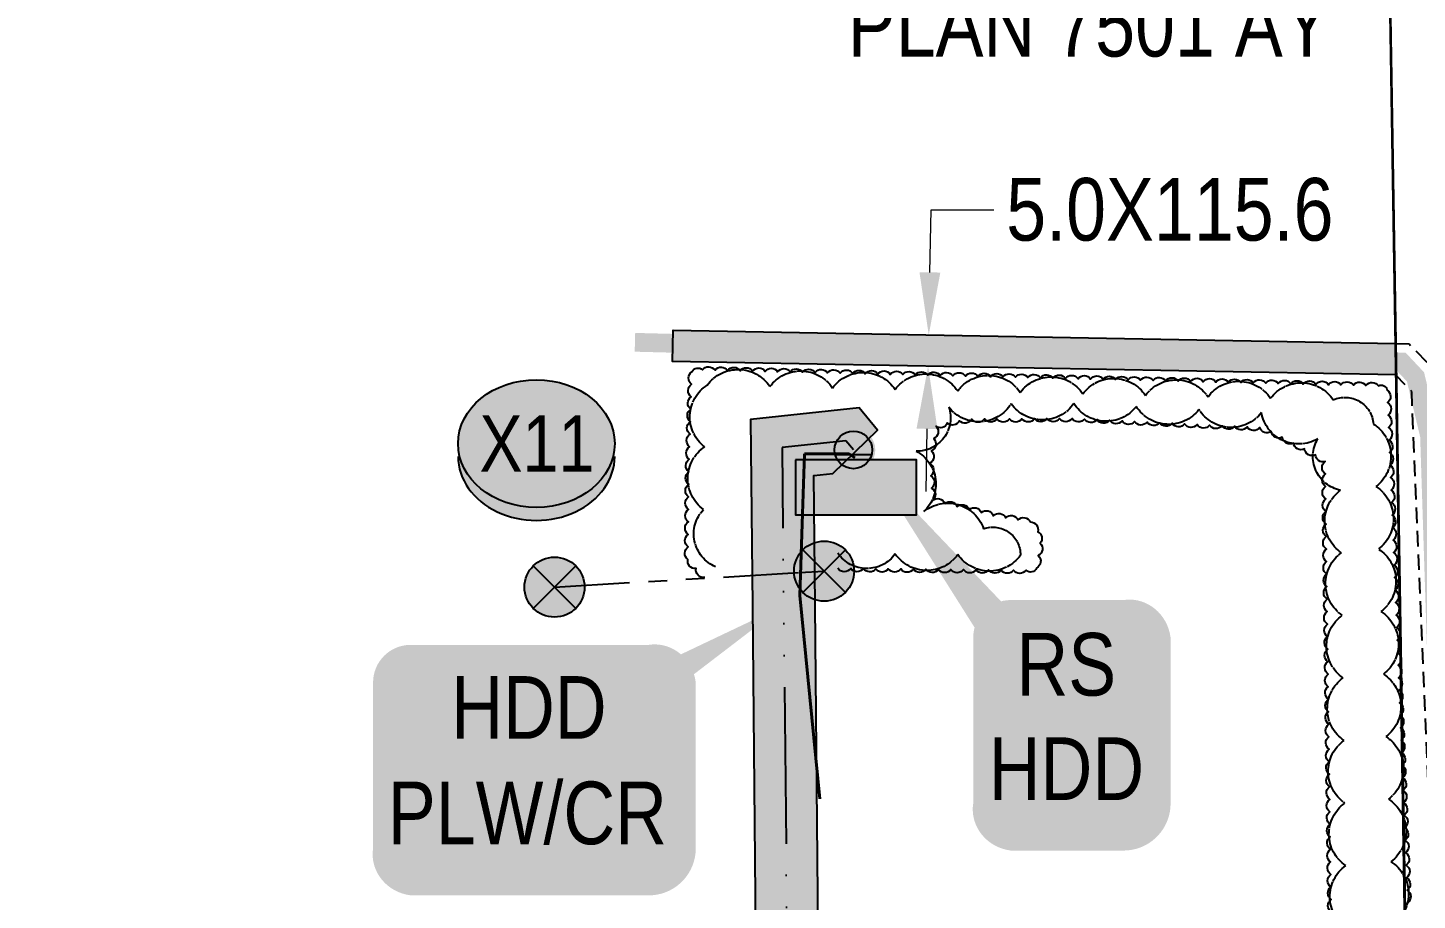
# Model space of a CAD drawing. Extents: x 72365 to 80261, y 6000112 to 6008999.
# Drawn here: x 74754.5 to 74976.2, y 6002023.6 to 6002162.9 of the extents above; entities that cross this region are included whole.
import ezdxf
from ezdxf.enums import TextEntityAlignment as Align

# ---------------------------------------------------------------- set-up
doc = ezdxf.new("R2010")
doc.units = 0
doc.header["$LTSCALE"] = 5
doc.header["$PDSIZE"] = 2.5
for name, pattern in [('0', [1, 1, 0]), ('COOP2', [10, 5, -1, 0, -1, 0, -1, 0, -1, 0, -1]), ('DASHDOT', [25.4, 12.7, -6.35, 0, -6.35]), ('DASHED3', [0.75, 0.5, -0.25]), ('POWERLINE5', [7.8, 2.4, -0.6, 0.6, -0.6, 0.6, -0.6, 2.4])]:
    doc.linetypes.add(name, pattern=pattern)
doc.layers.get('Defpoints').update_dxf_attribs({"color": 9})
for name, color, linetype in [('AS-POWER-EXISTING', 72, 'POWERLINE5'), ('AS-POWER-EXISTING-PP', 72, 'Continuous'), ('AS-RESIDENCE', 14, 'Continuous'), ('AS-ROADS', 254, 'Continuous'), ('AS-SYMBOL', 7, 'Continuous'), ('AS-TELEPHONE', 224, 'foc-TEL'), ('L-SEC', 7, 'Continuous'), ('L-TITLEDB-T', 4, 'Continuous'), ('P-APEX RECON PAY ITEMS', 240, 'Continuous'), ('P-APEX RECON-10m BUFFER', 51, 'COOP2'), ('P-APEX RECON-URBAN', 30, 'COOP2'), ('P-APEX RECON-WORK AREA', 104, 'Continuous'), ('P-CROSSINGS', 250, 'Continuous'), ('T-BUSH', 110, '0'), ('T-BUSH-T-1000', 110, 'Continuous')]:
    doc.layers.add(name, color=color, linetype=linetype)
doc.layers.add('AS-RECON EXISTING', color=151, linetype='DASHDOT', lineweight=40)
doc.layers.add('P-APEX RECON-TWS-T', color=104, linetype='Continuous', lineweight=9)
doc.layers.add('AS-STRUCTURE-H', color=7, linetype='Continuous', true_color=0xa8a8a8)
doc.layers.add('P-APEX RECON-TO BE DRILLED-H', color=7, linetype='Continuous', true_color=0xffafe1)
doc.styles.add('80', font='ARIALN.TTF', dxfattribs={"height": 10})
doc.styles.add('80CG', font='ARIALN.TTF', dxfattribs={"height": 10})
doc.styles.add('Crossing', font='ARIALN.TTF', dxfattribs={"height": 10})
doc.styles.add('foc-LtypeFont', font='ARIALN.TTF', dxfattribs={"height": 7.35})
doc.linetypes.add('foc-TEL', pattern='A,2,-1,["T",foc-LtypeFont,S=0.2,R=0,X=-0.425,Y=-0.75],-1.24,8', length=12.24)
doc.linetypes.add('foc-TEL-NOLINE', pattern='A,0,-2,["T",foc-LtypeFont,S=0.2,R=0,X=-0.425,Y=-0.75],-10.24', length=12.24)
doc.dimstyles.new('Compass 5 000', dxfattribs={"dimscale": 5, "dimtxt": 9, "dimasz": 2, "dimexe": 0.2, "dimexo": 0.0625, "dimgap": 0.5, "dimtad": 0, "dimtih": 1, "dimtoh": 1, "dimzin": 0, "dimdsep": 46, "dimtxsty": '80CG', "dimcen": 0.1, "dimse1": 1, "dimse2": 1, "dimclrd": 256, "dimclrt": 256, "dimaunit": 1, "dimadec": 4, "dimazin": 0, "dimtfac": 0.06, "dimtofl": 0, "dimtmove": 0, "dimatfit": 1, "dimfxl": 0.2, "dimtolj": 1, "dimtzin": 0, "dimlwd": -1, "dimarcsym": 0})

# ---------------------------------------------------------------- blocks, each defined once
blk = doc.blocks.new('*D391')
at = {"layer": 'Defpoints', "color": 0, "transparency": 16777216}
for p in [(74991.92, 6002180.33), (74992.25, 6002159.84), (75022.39, 6002160.33)]:
    blk.add_point(p, dxfattribs=at)
at = {"layer": 'L-TITLEDB-T', "transparency": 16777216}
for p, q in [((74981.92, 6002180.17), (74967.83, 6002179.94)), ((75032.06, 6002180.98), (75042.06, 6002181.15))]:
    blk.add_line(p, q, dxfattribs=at)
for points in [[(75032.03, 6002182.65), (75032.09, 6002179.32), (75022.06, 6002180.82)], [(74981.89, 6002181.84), (74981.94, 6002178.5), (74991.92, 6002180.33)]]:
    blk.add_solid(points, dxfattribs=at)
at = {"layer": 'L-TITLEDB-T', "transparency": 16777216, "insert": (74923.9, 6002179.94), "char_height": 10, "attachment_point": 5, "style": '80CG'}
blk.add_mtext('\\A1;CNR\\P30.18 RAILWAY\\PPLAN 7501 AY', dxfattribs=at)
blk = doc.blocks.new('POWERPOLE')
h = blk.add_hatch(color=255)
edge = h.paths.add_edge_path()
edge.add_arc((0, 0), 0.96, 0, 360)
at = {"linetype": 'Continuous'}
for p, q in [((0.679, -0.679), (-0.679, 0.679)), ((-0.679, -0.679), (0.679, 0.679))]:
    blk.add_line(p, q, dxfattribs=at)
blk.add_circle((0, 0), 0.96, dxfattribs=at)
blk = doc.blocks.new('*D1077')
at = {"layer": 'Defpoints', "color": 0, "transparency": 16777216}
for p in [(74898.29, 6002113.88), (74904.95, 6002113.76), (74904.86, 6002108.76)]:
    blk.add_point(p, dxfattribs=at)
at = {"layer": 'P-APEX RECON-TWS-T', "transparency": 16777216}
for p, q in [((74898.47, 6002123.88), (74898.66, 6002133.88)), ((74898.66, 6002133.88), (74908.66, 6002133.88)), ((74898.01, 6002098.89), (74897.82, 6002088.89))]:
    blk.add_line(p, q, dxfattribs=at)
for points in [[(74896.81, 6002123.91), (74900.14, 6002123.85), (74898.29, 6002113.88)], [(74896.34, 6002098.92), (74899.68, 6002098.86), (74898.19, 6002108.88)]]:
    blk.add_solid(points, dxfattribs=at)
at = {"layer": 'P-APEX RECON-TWS-T', "transparency": 16777216, "insert": (74936.77, 6002133.88), "char_height": 10, "attachment_point": 5, "style": '80CG'}
blk.add_mtext('\\A1;5.0X115.6', dxfattribs=at)
blk = doc.blocks.new('*U1079')
at = {"true_color": 0xffffa8}
h = blk.add_hatch(color=51, dxfattribs=at)
edge = h.paths.add_edge_path()
edge.add_line((-19, -20), (19, -20))
edge.add_arc((19, -14), 6, 270, 360)
edge.add_line((25, -14), (25, 12.5))
edge.add_arc((19, 12.5), 6, 0, 90)
edge.add_line((19, 18.5), (-19, 18.5))
edge.add_arc((-19, 12.5), 6, 90, 180)
edge.add_line((-25, 12.5), (-25, -14))
edge.add_arc((-19, -14), 6, 180, 270)
at = {"color": 240, "flags": 128}
for points in [[(40.55, 24.79, 0, 10, 0), (0, 0, 5, 5, 0)], [(5.45, -7.08, 0, 10, 0), (0, 0, 5, 5, 0)]]:
    blk.add_lwpolyline(points, format="xyseb", dxfattribs=at)
blk.add_lwpolyline([(-19, -20, 3, 3, 0), (19, -20, 3, 3, 0.414214), (25, -14, 3, 3, 0), (25, 12.5, 3, 0, 0.414214), (19, 18.5, 0, 0, 0), (-19, 18.5, 0, 0, 0.414214), (-25, 12.5, 0, 0, 0), (-25, -14, 0, 3, 0.414214)], format="xyseb", close=True, dxfattribs=at)
at = {"color": 4, "style": '80'}
blk.add_attdef('OTHER_001', (-14.7, -5), '', height=10, dxfattribs=at)
blk = doc.blocks.new('RISER')
h = blk.add_hatch(color=255)
h.dxf.hatch_style = 1
edge = h.paths.add_edge_path()
edge.add_arc((0, 0), 0.7, 0, 360)
blk.add_hatch(color=13).paths.add_polyline_path([(0.581, -0.15), (-0.581, -0.15, 0.774597)])
at = {"color": 13}
blk.add_line((-0.581, -0.15), (0.581, -0.15), dxfattribs=at)
blk.add_circle((0, 0), 0.6, dxfattribs=at)
blk = doc.blocks.new('*U1080')
at = {"true_color": 0xffffa8}
h = blk.add_hatch(color=51, dxfattribs=at)
edge = h.paths.add_edge_path()
edge.add_line((-9, -20), (9, -20))
edge.add_arc((9, -14), 6, 270, 360)
edge.add_line((15, -14), (15, 12.5))
edge.add_arc((9, 12.5), 6, 0, 90)
edge.add_line((9, 18.5), (-9, 18.5))
edge.add_arc((-9, 12.5), 6, 90, 180)
edge.add_line((-15, 12.5), (-15, -14))
edge.add_arc((-9, -14), 6, 180, 270)
at = {"color": 240, "flags": 128}
for points in [[(-30.86, 39.6, 0, 10, 0), (0, 0, 5, 5, 0)], [(5.45, -7.08, 0, 10, 0), (0, 0, 5, 5, 0)]]:
    blk.add_lwpolyline(points, format="xyseb", dxfattribs=at)
blk.add_lwpolyline([(-9, -20, 3, 3, 0), (9, -20, 3, 3, 0.414214), (15, -14, 3, 3, 0), (15, 12.5, 3, 0, 0.414214), (9, 18.5, 0, 0, 0), (-9, 18.5, 0, 0, 0.414214), (-15, 12.5, 0, 0, 0), (-15, -14, 0, 3, 0.414214)], format="xyseb", close=True, dxfattribs=at)
at = {"color": 4, "style": '80'}
blk.add_attdef('OTHER_001', (-14.7, -5), '', height=10, dxfattribs=at)
blk = doc.blocks.new('xing2')
h = blk.add_hatch(color=50)
h.dxf.hatch_style = 1
edge = h.paths.add_edge_path()
edge.add_ellipse((0, 0), major_axis=(-12.5, 0), ratio=0.816297, start_angle=0, end_angle=360)
h = blk.add_hatch(color=250)
h.dxf.hatch_style = 1
edge = h.paths.add_edge_path()
edge.add_ellipse((0, -2.05), major_axis=(-12.5, 0), ratio=0.816297, start_angle=0, end_angle=180)
edge.add_line((12.5, -2.05), (12.5, 0))
edge.add_ellipse((0, 0), major_axis=(-12.5, 0), ratio=0.816297, start_angle=0, end_angle=180, ccw=False)
edge.add_line((-12.5, 0), (-12.5, -2.05))
at = {"color": 250}
blk.add_ellipse((0, 0), major_axis=(-12.5, 0), ratio=0.816297, dxfattribs=at)
blk.add_ellipse((0, -2.05), major_axis=(-12.5, 0), ratio=0.816297, start_param=0, end_param=3.141593, dxfattribs=at)
at = {"color": 250, "style": 'Crossing'}
blk.add_attdef('CROSSING', text='', height=9, dxfattribs=at).set_placement((0.09, 0.02), align=Align.MIDDLE_CENTER)
at = {"color": 250, "style": 'Crossing', "flags": 1}
for tag, p in [('OWNER', (0.09, -12.49)), ('DESCRIPTION', (0.09, -25.77)), ('LOCATION', (0.09, -39.3)), ('DWG_REF', (0.09, -52.84))]:
    blk.add_attdef(tag, text='', height=9, dxfattribs=at).set_placement(p, align=Align.MIDDLE_CENTER)

msp = doc.modelspace()

# ---------------------------------------------------------------- hatches: boundary and pattern name
at = {"layer": 'AS-STRUCTURE-H'}
h = msp.add_hatch(color=256, dxfattribs=at)
h.dxf.hatch_style = 1
h.paths.add_polyline_path([(74877.007, 6002093.948), (74877.007, 6002085.152), (74896.338, 6002085.152), (74896.338, 6002093.948)])
at = {"layer": 'P-APEX RECON-10m BUFFER'}
h = msp.add_hatch(color=256, dxfattribs=at)
h.dxf.hatch_style = 1
h.paths.add_polyline_path([(74972.859, 6002107.503), (74857.41, 6002109.639), (74857.503, 6002114.634), (74972.779, 6002112.502)])
h = msp.add_hatch(color=256, dxfattribs=at)
h.dxf.hatch_style = 1
h.paths.add_polyline_path([(74165.328, 6001922.315), (74168.168, 6001922.361), (74168.273, 6001915.926), (74168.52, 6001915.93), (74168.304, 6001895.278), (74165.75, 6001893.755), (74165.763, 6001892.861), (74173.277, 6001892.983), (74173.517, 6001916.011), (74188.253, 6001916.251), (74188.149, 6001922.686), (74866.56, 6001933.724), (74866.634, 6001929.172), (74886.615, 6001929.497), (74886.541, 6001934.049), (74907.936, 6001934.397), (74908.04, 6001928.038), (74913.035, 6001928.119), (74913.469, 6001904.94), (74923.459, 6001905.101), (74923.026, 6001928.282), (74928.021, 6001928.363), (74927.877, 6001937.2), (74953.828, 6001937.622), (74954.524, 6001905.603), (74959.519, 6001905.684), (74958.715, 6001942.698), (74927.796, 6001942.195), (74927.696, 6001948.343), (74907.715, 6001948.018), (74907.774, 6001944.388), (74886.378, 6001944.039), (74886.29, 6001949.478), (74881.294, 6001949.396), (74880.148, 6002070.748), (74879.937, 6002091.425), (74882.997, 6002091.754), (74890.119, 6002098.71), (74887.2, 6002102.254), (74869.853, 6002100.39), (74870.157, 6002070.646), (74871.304, 6001949.234), (74866.309, 6001949.152), (74866.397, 6001943.714), (74187.986, 6001932.676), (74187.928, 6001936.232), (74167.948, 6001935.907), (74168.005, 6001932.351), (74165.18, 6001932.305)])
at = {"layer": 'P-APEX RECON-TO BE DRILLED-H'}
h = msp.add_hatch(color=256, dxfattribs=at)
h.dxf.hatch_style = 1
h.paths.add_polyline_path([(74882.997, 6002091.754), (74890.119, 6002098.71), (74887.2, 6002102.254), (74869.853, 6002100.39), (74870.157, 6002070.646), (74880.148, 6002070.748), (74879.937, 6002091.425)])

# ---------------------------------------------------------------- linework, layer by layer
at = {"layer": 'AS-POWER-EXISTING', "elevation": 636.158, "flags": 128}
msp.add_lwpolyline([(74838.566, 6002073.625), (74881.588, 6002076.178)], dxfattribs=at)
at = {"layer": 'AS-RECON EXISTING', "flags": 128}
msp.add_lwpolyline([(74886.514, 6002094.279), (74885.569, 6002094.894), (74878.478, 6002094.927), (74878.095, 6002083.723), (74877.737, 6002072.296), (74881.183, 6002036.866), (74881.928, 6002013.814), (74882.428, 6001944.185), (74882.404, 6001930.649)], dxfattribs=at)
at = {"layer": 'AS-RESIDENCE', "flags": 128}
msp.add_lwpolyline([(74877.007, 6002093.948), (74877.007, 6002085.152), (74896.338, 6002085.152), (74896.338, 6002093.948)], close=True, dxfattribs=at)
at = {"layer": 'AS-ROADS', "const_width": 2.998, "flags": 128}
msp.add_lwpolyline([(74983.884, 6001899.457), (74983.138, 6001923.007), (74980.901, 6002014.203), (74978.216, 6002097.797), (74975.979, 6002107.187), (74973.742, 6002109.572), (74851.399, 6002112.712)], dxfattribs=at)
at = {"layer": 'AS-TELEPHONE', "linetype": 'foc-TEL-NOLINE', "flags": 128}
msp.add_lwpolyline([(75003.364, 6000178.719), (74988.862, 6001082.1), (74976.266, 6001905.962), (74937.004, 6004319.006), (74922.183, 6005243.365)], dxfattribs=at)
at = {"layer": 'L-SEC', "flags": 128}
msp.add_lwpolyline([(74976.089, 6001905.952), (74963.197, 6002710.466)], dxfattribs=at)
at = {"layer": 'P-APEX RECON-URBAN', "flags": 128}
msp.add_lwpolyline([(74886.263, 6002095.534), (74885.056, 6002096.999), (74874.895, 6002095.907), (74875.153, 6002070.697), (74876.398, 6001938.865)], dxfattribs=at)
at = {"layer": 'P-APEX RECON-WORK AREA', "flags": 128}
msp.add_lwpolyline([(74972.859, 6002107.503), (74857.41, 6002109.639), (74857.503, 6002114.634), (74972.779, 6002112.502)], close=True, dxfattribs=at)
at = {"layer": 'P-APEX RECON-WORK AREA', "linetype": 'DASHED3', "flags": 128}
msp.add_lwpolyline([(74972.779, 6002112.502), (74974.942, 6002112.462), (74980.286, 6002106.982), (74988.671, 6001906.155), (74983.675, 6001906.074), (74975.374, 6002104.863), (74972.86, 6002107.441)], close=True, dxfattribs=at)
at = {"layer": 'P-APEX RECON-WORK AREA', "flags": 128}
msp.add_lwpolyline([(74881.294, 6001949.396), (74880.148, 6002070.748), (74879.937, 6002091.425), (74882.997, 6002091.754), (74890.119, 6002098.71), (74887.2, 6002102.254), (74869.853, 6002100.39), (74870.157, 6002070.646), (74871.304, 6001949.234)], dxfattribs=at)
at = {"layer": 'T-BUSH', "flags": 128}
msp.add_lwpolyline([(74864.268, 6002076.867, -0.5205671), (74862.341, 6002086.031, -0.5205671), (74862.531, 6002096.021, -0.5205671), (74862.951, 6002105.888, -0.5205671), (74872.94, 6002105.652, -0.5205671), (74882.929, 6002105.416, -0.5205671), (74892.918, 6002105.181, -0.5205671), (74902.907, 6002104.945, -0.5205671), (74912.896, 6002104.71, -0.5205671), (74922.884, 6002104.474, -0.5205671), (74932.873, 6002104.238, -0.5205671), (74942.862, 6002104.003, -0.5205671), (74952.851, 6002103.767, -0.5205671), (74962.84, 6002103.532, -0.5205671), (74969.26, 6002099.668, -0.5205671), (74969.661, 6002089.684, -0.5205671), (74970.062, 6002079.7, -0.5205671), (74970.462, 6002069.717, -0.5205671), (74970.863, 6002059.733, -0.5205671), (74971.264, 6002049.749, -0.5205671), (74971.665, 6002039.766, -0.5205671), (74972.065, 6002029.782, -0.5205671), (74972.466, 6002019.799, -0.5205671), (74972.867, 6002009.815, -0.5205671), (74973.267, 6001999.831, -0.5205671), (74973.668, 6001989.848, -0.5205671), (74974.069, 6001979.864, -0.5205671), (74974.47, 6001969.88, -0.5205671), (74974.87, 6001959.897, -0.5205671), (74975.271, 6001949.913, -0.5205671), (74975.672, 6001939.929, -0.5205671), (74976.073, 6001929.946, -0.5205671), (74976.473, 6001919.962, -0.5205671), (74968.013, 6001920.627, -0.5205671), (74966.189, 6001929.25, -0.5205671), (74966.054, 6001939.241, -0.5205671), (74965.919, 6001949.231, -0.5205671), (74965.784, 6001959.222, -0.5205671), (74965.649, 6001969.213, -0.5205671), (74965.514, 6001979.204, -0.5205671), (74965.379, 6001989.194, -0.5205671), (74965.244, 6001999.185, -0.5205671), (74965.109, 6002009.176, -0.5205671), (74964.974, 6002019.167, -0.5205671), (74964.839, 6002029.158, -0.5205671), (74964.704, 6002039.148, -0.5205671), (74964.569, 6002049.139, -0.5205671), (74964.434, 6002059.13, -0.5205671), (74964.299, 6002069.121, -0.5205671), (74964.164, 6002079.111, -0.5205671), (74964.029, 6002089.102, -0.5205671), (74960.368, 6002097.285, -0.5205671), (74951.385, 6002101.49, -0.5205671), (74941.405, 6002101.976, -0.5205671), (74931.425, 6002102.463, -0.5205671), (74921.445, 6002102.949, -0.5205671), (74911.454, 6002102.901, -0.5205671), (74901.506, 6002102.341, -0.5205671), (74896.261, 6002095.334, -0.5205671), (74897.484, 6002085.678, -0.5205671), (74907.048, 6002082.951, -0.5205671), (74912.927, 6002078.725, -0.5205671), (74902.936, 6002078.828, -0.5205671), (74892.945, 6002078.931, -0.5205671), (74883.797, 6002079.025, -0.5205671)], format="xyb", dxfattribs=at)
at = {"layer": 'T-BUSH-T-1000', "flags": 128}
for points in [[(74862.57, 6002075.173, -0.5205671), (74861.159, 6002076.588, -0.5205671), (74859.862, 6002078.049, -0.5205671), (74859.882, 6002080.047, -0.5205671), (74859.903, 6002082.046, -0.5205671), (74859.923, 6002084.044, -0.5205671), (74859.943, 6002086.042, -0.5205671), (74859.963, 6002088.04, -0.5205671), (74859.984, 6002090.039, -0.5205671), (74860.009, 6002092.037, -0.5205671), (74860.07, 6002094.034, -0.5205671), (74860.132, 6002096.031, -0.5205671), (74860.193, 6002098.029, -0.5205671), (74860.254, 6002100.026, -0.5205671), (74860.316, 6002102.024, -0.5205671), (74860.377, 6002104.021, -0.5205671), (74860.438, 6002106.018, -0.5205671), (74860.5, 6002108.016, -0.5205671), (74862.179, 6002108.304, -0.5205671), (74864.177, 6002108.257, -0.5205671), (74866.175, 6002108.21, -0.5205671), (74868.173, 6002108.163, -0.5205671), (74870.171, 6002108.116, -0.5205671), (74872.168, 6002108.069, -0.5205671), (74874.166, 6002108.022, -0.5205671), (74876.164, 6002107.975, -0.5205671), (74878.162, 6002107.928, -0.5205671), (74880.159, 6002107.88, -0.5205671), (74882.157, 6002107.833, -0.5205671), (74884.155, 6002107.786, -0.5205671), (74886.153, 6002107.739, -0.5205671), (74888.151, 6002107.692, -0.5205671), (74890.148, 6002107.645, -0.5205671), (74892.146, 6002107.598, -0.5205671), (74894.144, 6002107.551, -0.5205671), (74896.142, 6002107.503, -0.5205671), (74898.139, 6002107.456, -0.5205671), (74900.137, 6002107.409, -0.5205671), (74902.135, 6002107.362, -0.5205671), (74904.133, 6002107.315, -0.5205671), (74906.131, 6002107.268, -0.5205671), (74908.128, 6002107.221, -0.5205671), (74910.126, 6002107.174, -0.5205671), (74912.124, 6002107.126, -0.5205671), (74914.122, 6002107.079, -0.5205671), (74916.119, 6002107.032, -0.5205671), (74918.117, 6002106.985, -0.5205671), (74920.115, 6002106.938, -0.5205671), (74922.113, 6002106.891, -0.5205671), (74924.111, 6002106.844, -0.5205671), (74926.108, 6002106.797, -0.5205671), (74928.106, 6002106.75, -0.5205671), (74930.104, 6002106.702, -0.5205671), (74932.102, 6002106.655, -0.5205671), (74934.1, 6002106.608, -0.5205671), (74936.097, 6002106.561, -0.5205671), (74938.095, 6002106.514, -0.5205671), (74940.093, 6002106.467, -0.5205671), (74942.091, 6002106.42, -0.5205671), (74944.088, 6002106.373, -0.5205671), (74946.086, 6002106.325, -0.5205671), (74948.084, 6002106.278, -0.5205671), (74950.082, 6002106.231, -0.5205671), (74952.08, 6002106.184, -0.5205671), (74954.077, 6002106.137, -0.5205671), (74956.075, 6002106.09, -0.5205671), (74958.073, 6002106.043, -0.5205671), (74960.071, 6002105.996, -0.5205671), (74962.068, 6002105.948, -0.5205671), (74964.066, 6002105.901, -0.5205671), (74966.064, 6002105.854, -0.5205671), (74968.062, 6002105.807, -0.5205671), (74970.06, 6002105.76, -0.5205671), (74971.443, 6002105.088, -0.5205671), (74971.523, 6002103.091, -0.5205671), (74971.603, 6002101.094, -0.5205671), (74971.683, 6002099.098, -0.5205671), (74971.763, 6002097.101, -0.5205671), (74971.843, 6002095.104, -0.5205671), (74971.923, 6002093.107, -0.5205671), (74972.004, 6002091.111, -0.5205671), (74972.084, 6002089.114, -0.5205671), (74972.164, 6002087.117, -0.5205671), (74972.244, 6002085.121, -0.5205671), (74972.324, 6002083.124, -0.5205671), (74972.404, 6002081.127, -0.5205671), (74972.484, 6002079.13, -0.5205671), (74972.565, 6002077.134, -0.5205671), (74972.645, 6002075.137, -0.5205671), (74972.725, 6002073.14, -0.5205671), (74972.805, 6002071.143, -0.5205671), (74972.885, 6002069.147, -0.5205671), (74972.965, 6002067.15, -0.5205671), (74973.045, 6002065.153, -0.5205671), (74973.126, 6002063.157, -0.5205671), (74973.206, 6002061.16, -0.5205671), (74973.286, 6002059.163, -0.5205671), (74973.366, 6002057.166, -0.5205671), (74973.446, 6002055.17, -0.5205671), (74973.526, 6002053.173, -0.5205671), (74973.606, 6002051.176, -0.5205671), (74973.687, 6002049.179, -0.5205671), (74973.767, 6002047.183, -0.5205671), (74973.847, 6002045.186, -0.5205671), (74973.927, 6002043.189, -0.5205671), (74974.007, 6002041.192, -0.5205671), (74974.087, 6002039.196, -0.5205671), (74974.168, 6002037.199, -0.5205671), (74974.248, 6002035.202, -0.5205671), (74974.328, 6002033.206, -0.5205671), (74974.408, 6002031.209, -0.5205671), (74974.488, 6002029.212, -0.5205671), (74974.568, 6002027.215, -0.5205671), (74974.648, 6002025.219, -0.5205671), (74974.729, 6002023.222, -0.5205671)], [(74962.541, 6002021.755, -0.5205671), (74962.514, 6002023.753, -0.5205671), (74962.487, 6002025.751, -0.5205671), (74962.46, 6002027.749, -0.5205671), (74962.433, 6002029.748, -0.5205671), (74962.406, 6002031.746, -0.5205671), (74962.379, 6002033.744, -0.5205671), (74962.352, 6002035.742, -0.5205671), (74962.325, 6002037.74, -0.5205671), (74962.298, 6002039.738, -0.5205671), (74962.271, 6002041.737, -0.5205671), (74962.244, 6002043.735, -0.5205671), (74962.217, 6002045.733, -0.5205671), (74962.19, 6002047.731, -0.5205671), (74962.163, 6002049.729, -0.5205671), (74962.136, 6002051.727, -0.5205671), (74962.109, 6002053.725, -0.5205671), (74962.082, 6002055.724, -0.5205671), (74962.055, 6002057.722, -0.5205671), (74962.028, 6002059.72, -0.5205671), (74962.001, 6002061.718, -0.5205671), (74961.974, 6002063.716, -0.5205671), (74961.947, 6002065.714, -0.5205671), (74961.92, 6002067.713, -0.5205671), (74961.893, 6002069.711, -0.5205671), (74961.866, 6002071.709, -0.5205671), (74961.839, 6002073.707, -0.5205671), (74961.812, 6002075.705, -0.5205671), (74961.785, 6002077.703, -0.5205671), (74961.758, 6002079.701, -0.5205671), (74961.731, 6002081.7, -0.5205671), (74961.704, 6002083.698, -0.5205671), (74961.677, 6002085.696, -0.5205671), (74961.65, 6002087.694, -0.5205671), (74961.623, 6002089.692, -0.5205671), (74961.596, 6002091.69, -0.5205671), (74961.569, 6002093.689, -0.5205671), (74960.021, 6002094.756, -0.5205671), (74958.254, 6002095.69, -0.5205671), (74956.487, 6002096.623, -0.5205671), (74954.72, 6002097.557, -0.5205671), (74952.953, 6002098.491, -0.5205671), (74951.099, 6002099.103, -0.5205671), (74949.103, 6002099.2, -0.5205671), (74947.107, 6002099.298, -0.5205671), (74945.111, 6002099.395, -0.5205671), (74943.115, 6002099.492, -0.5205671), (74941.119, 6002099.59, -0.5205671), (74939.123, 6002099.687, -0.5205671), (74937.127, 6002099.784, -0.5205671), (74935.131, 6002099.881, -0.5205671), (74933.135, 6002099.979, -0.5205671), (74931.139, 6002100.076, -0.5205671), (74929.143, 6002100.173, -0.5205671), (74927.147, 6002100.271, -0.5205671), (74925.151, 6002100.368, -0.5205671), (74923.155, 6002100.465, -0.5205671), (74921.159, 6002100.563, -0.5205671), (74919.161, 6002100.551, -0.5205671), (74917.163, 6002100.539, -0.5205671), (74915.164, 6002100.526, -0.5205671), (74913.166, 6002100.514, -0.5205671), (74911.168, 6002100.501, -0.5205671), (74909.169, 6002100.489, -0.5205671), (74907.171, 6002100.476, -0.5205671), (74905.173, 6002100.464, -0.5205671), (74903.197, 6002100.198, -0.5205671), (74901.227, 6002099.86, -0.5205671), (74899.477, 6002099.297, -0.5205671), (74899.095, 6002097.336, -0.5205671), (74898.712, 6002095.374, -0.5205671), (74898.465, 6002093.405, -0.5205671), (74898.606, 6002091.411, -0.5205671), (74898.747, 6002089.418, -0.5205671), (74898.922, 6002087.453, -0.5205671), (74900.861, 6002086.969, -0.5205671), (74902.799, 6002086.485, -0.5205671), (74904.738, 6002086, -0.5205671), (74906.677, 6002085.516, -0.5205671), (74908.616, 6002085.031, -0.5205671), (74910.585, 6002084.691, -0.5205671), (74912.555, 6002084.357, -0.5205671), (74914.525, 6002084.023, -0.5205671), (74915.675, 6002082.473, -0.5205671), (74916.051, 6002080.631, -0.5205671), (74915.773, 6002078.652, -0.5205671), (74915.495, 6002076.673, -0.5205671), (74913.821, 6002076.318, -0.5205671), (74911.822, 6002076.338, -0.5205671), (74909.824, 6002076.359, -0.5205671), (74907.826, 6002076.379, -0.5205671), (74905.828, 6002076.4, -0.5205671), (74903.83, 6002076.421, -0.5205671), (74901.831, 6002076.441, -0.5205671), (74899.833, 6002076.462, -0.5205671), (74897.835, 6002076.482, -0.5205671), (74895.837, 6002076.503, -0.5205671), (74893.838, 6002076.524, -0.5205671), (74891.84, 6002076.544, -0.5205671), (74889.842, 6002076.565, -0.5205671), (74887.844, 6002076.585, -0.5205671), (74885.845, 6002076.606, -0.5205671), (74883.772, 6002076.627, -0.5205671)]]:
    msp.add_lwpolyline(points, format="xyb", dxfattribs=at)

# ---------------------------------------------------------------- block references
at = {"layer": 'AS-POWER-EXISTING-PP', "xscale": 4.995841144999963, "yscale": 4.995841144999963, "zscale": 4.995841144999963}
for p in [(74881.588, 6002076.178, 636.519), (74838.566, 6002073.625, 636.158)]:
    msp.add_blockref('POWERPOLE', p, dxfattribs=at)
at = {"layer": 'AS-SYMBOL', "xscale": 4.995841144999977, "yscale": 4.995841144999977, "zscale": 4.995841144999977}
msp.add_blockref('RISER', (74886.263, 6002095.534), dxfattribs=at)
at = {"layer": 'P-APEX RECON PAY ITEMS'}
ref = msp.add_blockref('*U1080', (74920.389, 6002053.06), dxfattribs=at)
ref.add_attrib('OTHER_001', 'RS', (74912.292, 6002056.305), dxfattribs={"layer": '0', "color": 4, "height": 10, "style": '80'})
ref.add_attrib('OTHER_002', 'HDD', (74907.862, 6002039.638), dxfattribs={"layer": '0', "color": 4, "height": 10, "style": '80'})
ref = msp.add_blockref('*U1079', (74834.606, 6002045.906), dxfattribs=at)
ref.add_attrib('OTHER_001', 'HDD', (74822.079, 6002049.414), dxfattribs={"layer": '0', "color": 4, "height": 10, "style": '80'})
ref.add_attrib('OTHER_002', 'PLW/CR', (74811.973, 6002032.57), dxfattribs={"layer": '0', "color": 4, "height": 10, "style": '80'})
at = {"layer": 'P-CROSSINGS'}
msp.add_blockref('xing2', (74835.668, 6002096.537), dxfattribs=at).add_auto_attribs({'CROSSING': 'X11'})

# ---------------------------------------------------------------- dimensions: what is measured, and where the dimension line sits
at = {"layer": 'L-TITLEDB-T'}
dim = msp.add_linear_dim(base=(74991.915, 6002180.333), p1=(75022.394, 6002160.329), p2=(74992.248, 6002159.84), angle=180.9298, text='CNR\\P30.18 RAILWAY\\PPLAN 7501 AY', dimstyle='Compass 5 000', dxfattribs=at)
dim.commit()
dim.dimension.update_dxf_attribs({"geometry": '*D391', "text_midpoint": (74923.9, 6002179.942), "dimtype": 161})
at = {"layer": 'P-APEX RECON-TWS-T'}
dim = msp.add_linear_dim(base=(74898.287, 6002113.88), p1=(74904.856, 6002108.761), p2=(74904.948, 6002113.756), angle=88.94022, text='5.0X115.6', dimstyle='Compass 5 000', dxfattribs=at)
dim.commit()
dim.dimension.update_dxf_attribs({"geometry": '*D1077', "text_midpoint": (74936.774, 6002133.876), "dimtype": 161})

doc.saveas('drawing.dxf')
